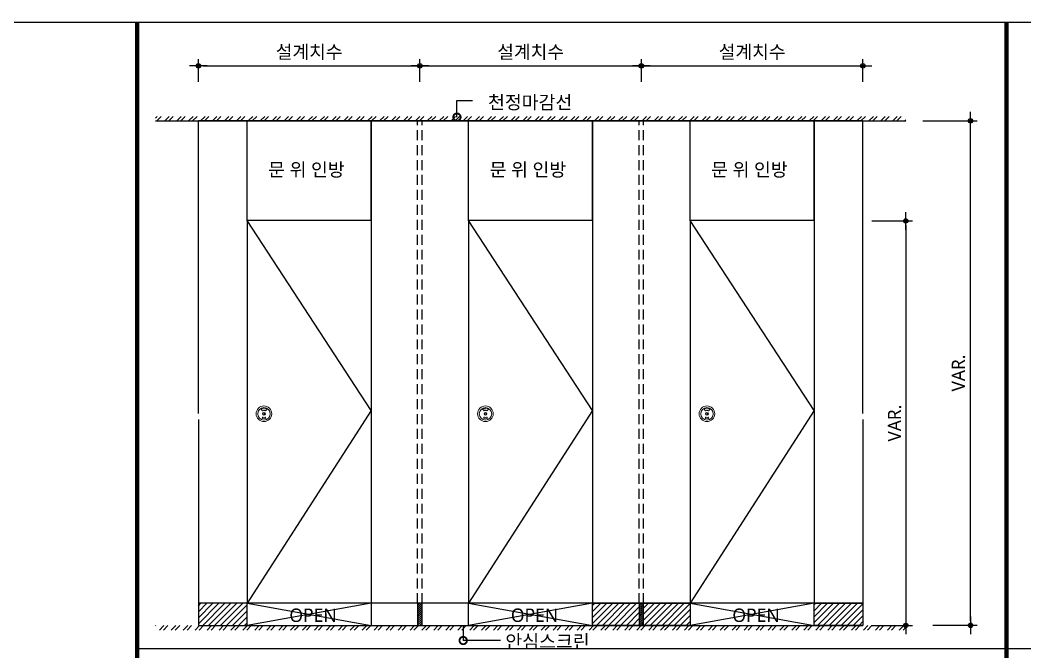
# Model space of a CAD drawing. Extents: x -255 to 8105, y -176 to 5714.
# Drawn here: x 2221 to 4489, y 4116 to 5543 of the extents above; entities that cross this region are included whole.
import ezdxf
from ezdxf.enums import TextEntityAlignment as Align

# ---------------------------------------------------------------- set-up
doc = ezdxf.new("R2010")
doc.units = 0
doc.header["$LTSCALE"] = 30
doc.linetypes.add('HIDDEN', pattern=[0.375, 0.25, -0.125])
doc.layers.get('0').update_dxf_attribs({"linetype": 'CONTINUOUS'})
doc.layers.get('DEFPOINTS').update_dxf_attribs({"linetype": 'CONTINUOUS'})
for name, color, linetype in [('DIM', 7, 'CONTINUOUS'), ('HAT', 8, 'CONTINUOUS'), ('HID', 9, 'HIDDEN'), ('문자', 3, 'CONTINUOUS'), ('부자재', 4, 'CONTINUOUS'), ('잠금쇠(회전형)', 4, 'CONTINUOUS'), ('치수', 1, 'CONTINUOUS'), ('판넬', 2, 'CONTINUOUS'), ('해치', 8, 'CONTINUOUS')]:
    doc.layers.add(name, color=color, linetype=linetype)
doc.styles.add('HDW', font='gulim.ttc')
doc.styles.add('돋움', font='malgun.ttf')
doc.dimstyles.new('10', dxfattribs={"dimscale": 10, "dimtxt": 3, "dimasz": 1, "dimexe": 1.5, "dimexo": 2, "dimgap": 1, "dimtad": 1, "dimdec": 0, "dimlunit": 6, "dimtxsty": '돋움', "dimblk": 'DIMDOT', "dimcen": -1, "dimdle": 1.5, "dimclrt": 3, "dimazin": 3, "dimtfac": 1, "dimtdec": 0, "dimtix": 1, "dimtmove": 2, "dimatfit": 3, "dimldrblk": 'DIMDOT', "dimarcsym": 0})

# ---------------------------------------------------------------- blocks, each defined once
blk = doc.blocks.new('DIMDOT')
at = {"linetype": 'Continuous'}
blk.add_line((-2, 0), (2, 0), dxfattribs=at)
for radius in [0.5, 0.25]:
    blk.add_circle((0, 0), radius, dxfattribs=at)
blk = doc.blocks.new('*D555')
at = {"layer": 'DEFPOINTS', "color": 0}
for p in [(40757.5, -1321.1), (40257.5, -1377.4), (40757.5, -1377.4)]:
    blk.add_point(p, dxfattribs=at)
at = {"layer": 'DIM', "color": 0, "lineweight": -2, "ltscale": 10}
for p, q in [((40257.5, -1357.4), (40257.5, -1306.1)), ((40757.5, -1357.4), (40757.5, -1306.1)), ((40267.5, -1321.1), (40747.5, -1321.1))]:
    blk.add_line(p, q, dxfattribs=at)
at = {"layer": 'DIM', "color": 0, "lineweight": -2, "xscale": 10, "yscale": 10, "zscale": 10, "rotation": 180}
blk.add_blockref('DIMDOT', (40257.5, -1321.1), dxfattribs=at)
at = {"layer": 'DIM', "color": 0, "lineweight": -2, "xscale": 10, "yscale": 10, "zscale": 10}
blk.add_blockref('DIMDOT', (40757.5, -1321.1), dxfattribs=at)
at = {"layer": 'DIM', "color": 3, "insert": (40507.5, -1291.4), "char_height": 30, "attachment_point": 5, "style": '돋움'}
blk.add_mtext('설계치수', dxfattribs=at)
blk = doc.blocks.new('*D556')
at = {"layer": 'DEFPOINTS', "color": 0}
for p in [(41257.5, -1321.1), (40757.5, -1377.4), (41257.5, -1377.4)]:
    blk.add_point(p, dxfattribs=at)
at = {"layer": 'DIM', "color": 0, "lineweight": -2, "ltscale": 10}
for p, q in [((40757.5, -1357.4), (40757.5, -1306.1)), ((41257.5, -1357.4), (41257.5, -1306.1)), ((40767.5, -1321.1), (41247.5, -1321.1))]:
    blk.add_line(p, q, dxfattribs=at)
at = {"layer": 'DIM', "color": 0, "lineweight": -2, "xscale": 10, "yscale": 10, "zscale": 10, "rotation": 180}
blk.add_blockref('DIMDOT', (40757.5, -1321.1), dxfattribs=at)
at = {"layer": 'DIM', "color": 0, "lineweight": -2, "xscale": 10, "yscale": 10, "zscale": 10}
blk.add_blockref('DIMDOT', (41257.5, -1321.1), dxfattribs=at)
at = {"layer": 'DIM', "color": 3, "insert": (41007.5, -1291.4), "char_height": 30, "attachment_point": 5, "style": '돋움'}
blk.add_mtext('설계치수', dxfattribs=at)
blk = doc.blocks.new('*D557')
at = {"layer": 'DEFPOINTS', "color": 0}
for p in [(41757.5, -1321.1), (41257.5, -1377.4), (41757.5, -1377.4)]:
    blk.add_point(p, dxfattribs=at)
at = {"layer": 'DIM', "color": 0, "lineweight": -2, "ltscale": 10}
for p, q in [((41257.5, -1357.4), (41257.5, -1306.1)), ((41757.5, -1357.4), (41757.5, -1306.1)), ((41267.5, -1321.1), (41747.5, -1321.1))]:
    blk.add_line(p, q, dxfattribs=at)
at = {"layer": 'DIM', "color": 0, "lineweight": -2, "xscale": 10, "yscale": 10, "zscale": 10, "rotation": 180}
blk.add_blockref('DIMDOT', (41257.5, -1321.1), dxfattribs=at)
at = {"layer": 'DIM', "color": 0, "lineweight": -2, "xscale": 10, "yscale": 10, "zscale": 10}
blk.add_blockref('DIMDOT', (41757.5, -1321.1), dxfattribs=at)
at = {"layer": 'DIM', "color": 3, "insert": (41507.5, -1291.4), "char_height": 30, "attachment_point": 5, "style": '돋움'}
blk.add_mtext('설계치수', dxfattribs=at)
blk = doc.blocks.new('*D558')
at = {"layer": 'DEFPOINTS', "color": 0}
for p in [(41757.5, -1671.5), (41757.5, -2585.3), (41854.4, -2585.3)]:
    blk.add_point(p, dxfattribs=at)
at = {"layer": 'DIM', "color": 0, "lineweight": -2, "ltscale": 10}
for p, q in [((41777.5, -1671.5), (41869.4, -1671.5)), ((41854.4, -1681.5), (41854.4, -2575.3)), ((41777.5, -2585.3), (41869.4, -2585.3))]:
    blk.add_line(p, q, dxfattribs=at)
at = {"layer": 'DIM', "color": 0, "lineweight": -2, "xscale": 10, "yscale": 10, "zscale": 10}
for p, rotation in [((41854.4, -1671.5), 90), ((41854.4, -2585.3), 270)]:
    blk.add_blockref('DIMDOT', p, dxfattribs=dict(at, rotation=rotation))
at = {"layer": 'DIM', "color": 3, "insert": (41829.2, -2128.4), "char_height": 30, "attachment_point": 5, "rotation": 90, "style": '돋움'}
blk.add_mtext('VAR.', dxfattribs=at)
blk = doc.blocks.new('_DOTSMALL')
at = {"color": 0, "linetype": 'ByBlock', "const_width": 0.5}
blk.add_lwpolyline([(-0.0625, 0, 1), (0.0625, 0, 1)], format="xyb", close=True, dxfattribs=at)
blk = doc.blocks.new('A$C63EC304E')
at = {"layer": '치수', "color": 1, "xscale": 2.5, "yscale": 2.5, "zscale": 2.5, "rotation": 234.3098741996962}
blk.add_blockref('_DOTSMALL', (0.31, 0.31), dxfattribs=at)
blk = doc.blocks.new('A$C2BC9653E')
at = {"layer": '치수', "xscale": 0.3333333333333333, "yscale": 0.3333333333333333, "zscale": 0.3333333333333333}
blk.add_blockref('A$C63EC304E', (0, 0), dxfattribs=at)
blk = doc.blocks.new('A$C7FC71301')
at = {"layer": '치수', "rotation": 180}
blk.add_blockref('A$C2BC9653E', (0.208, 0.208), dxfattribs=at)
blk = doc.blocks.new('A$C4A20372B')
at = {"layer": '치수'}
blk.add_blockref('A$C7FC71301', (0, 0), dxfattribs=at)
blk = doc.blocks.new('A$C566469F5')
at = {"layer": '치수'}
blk.add_blockref('A$C4A20372B', (0, 0), dxfattribs=at)
blk = doc.blocks.new('A$C7E317CD4')
at = {"layer": '해치', "xscale": 2, "yscale": 2, "zscale": 2}
blk.add_blockref('A$C566469F5', (0, 0), dxfattribs=at)
blk = doc.blocks.new('A$C601D7F27')
at = {"layer": '치수'}
blk.add_blockref('A$C7E317CD4', (0, 0), dxfattribs=at)
blk = doc.blocks.new('A$C38802C08')
at = {"layer": '치수'}
blk.add_blockref('A$C601D7F27', (0, 0), dxfattribs=at)
blk = doc.blocks.new('*D581')
at = {"layer": 'DEFPOINTS', "color": 0}
for p in [(41873.2, -1445.3), (42000.6, -1445.3), (41895.7, -2585.1)]:
    blk.add_point(p, dxfattribs=at)
at = {"layer": 'DIM', "color": 0, "lineweight": -2, "ltscale": 10}
for p, q in [((41893.2, -1445.3), (42015.6, -1445.3)), ((42000.6, -2575.1), (42000.6, -1455.3)), ((41915.7, -2585.1), (42015.6, -2585.1))]:
    blk.add_line(p, q, dxfattribs=at)
at = {"layer": 'DIM', "color": 0, "lineweight": -2, "xscale": 10, "yscale": 10, "zscale": 10}
for p, rotation in [((42000.6, -1445.3), 90), ((42000.6, -2585.1), 270)]:
    blk.add_blockref('DIMDOT', p, dxfattribs=dict(at, rotation=rotation))
at = {"layer": 'DIM', "color": 3, "insert": (41973.3, -2015.2), "char_height": 30, "attachment_point": 5, "rotation": 90, "style": '돋움'}
blk.add_mtext('VAR.', dxfattribs=at)
blk = doc.blocks.new('UNI-16', base_point=(37634, -6761))
h = blk.add_hatch()
h.set_pattern_fill('ANSI31', color=3, scale=3, angle=180)
h.set_pattern_definition([(225, (37575.794, -6937.005), (6.735192, -6.735192), [])])
h.paths.add_polyline_path([(40752.5, -2535.3), (40647.5, -2535.3), (40647.5, -2585.3), (40752.5, -2585.3)])
h.paths.add_polyline_path([(41252.5, -2535.3), (41147.5, -2535.3), (41147.5, -2585.3), (41252.5, -2585.3)])
h.paths.add_polyline_path([(41367.5, -2535.3), (41262.5, -2535.3), (41262.5, -2585.3), (41367.5, -2585.3)])
h.paths.add_polyline_path([(41647.5, -2535.3), (41757.5, -2535.3), (41757.5, -2585.3), (41647.5, -2585.3)])
h.paths.add_polyline_path([(40367.5, -2535.3), (40257.5, -2535.3), (40257.5, -2585.3), (40367.5, -2585.3)])
h.paths.add_polyline_path([(40752.5, -2535.3), (40647.5, -2535.3), (40647.5, -2585.3), (40752.5, -2585.3)])
h = blk.add_hatch()
h.set_pattern_fill('ANSI31', color=2, style=0)
h.set_pattern_definition([(45, (37575.7936, -6937.005), (-2.245064, 2.245064), [])])
h.paths.add_polyline_path([(40762.5, -2535.3), (40752.5, -2535.3), (40752.5, -2585.3), (40762.5, -2585.3)])
h = blk.add_hatch()
h.set_pattern_fill('ANSI31', color=2, style=0)
h.set_pattern_definition([(45, (38075.7936, -6937.005), (-2.245064, 2.245064), [])])
h.paths.add_polyline_path([(41262.5, -2535.3), (41252.5, -2535.3), (41252.5, -2585.3), (41262.5, -2585.3)])
at = {"layer": 'HAT'}
h = blk.add_hatch(dxfattribs=at)
h.set_pattern_fill('ANSI32', color=256, scale=2, style=0)
h.set_pattern_definition([(45, (28921.424, -7078.481), (-13.470384, 13.470384), []), (45, (28930.404, -7078.481), (-13.470384, 13.470384), [])])
h.paths.add_polyline_path([(40160.8, -1435.5), (41854.4, -1435.5), (41854.4, -1445.5), (40160.8, -1445.5)])
h = blk.add_hatch(dxfattribs=at)
h.set_pattern_fill('ANSI32', color=256, scale=2, style=0)
h.set_pattern_definition([(45, (28921.424, -6896.501), (-13.470384, 13.470384), []), (45, (28930.404, -6896.501), (-13.470384, 13.470384), [])])
h.paths.add_polyline_path([(40160.8, -2595.8), (41854.4, -2595.8), (41854.4, -2585.8), (40160.8, -2585.8)])
at = {"color": 2}
for p, q in [((40160.8, -1445.5), (41854.4, -1445.5)), ((40647.5, -2535.3), (40647.5, -2585.3)), ((40752.5, -2535.3), (40752.5, -2585.3)), ((41252.5, -2535.3), (41252.5, -2585.3)), ((41367.5, -2535.3), (41367.5, -2585.3))]:
    blk.add_line(p, q, dxfattribs=at)
for p, q in [((40257.5, -2106.6), (40257.5, -1445.5)), ((41757.5, -2106.6), (41757.5, -1445.5)), ((40257.5, -2120.4), (40257.5, -2585.3)), ((41757.5, -2120.4), (41757.5, -2585.3)), ((40257.5, -2585.3), (41757.5, -2585.3))]:
    blk.add_line(p, q)
at = {"color": 8}
blk.add_line((40119.3, -2637.1), (43467.1, -2637.1), dxfattribs=at)
at = {"color": 2}
for points in [[(37634.4, -1222.8), (44886.8, -1222.8), (44886.8, -6761.2), (37634.4, -6761.2)], [(37634.4, -1222.8), (44886.8, -1222.8), (44886.8, -6761.2), (37634.4, -6761.2)], [(37634.4, -1222.8), (45616.4, -1222.8), (45616.4, -6761.2), (37634.4, -6761.2)], [(40367.5, -1445.5), (40647.5, -1445.5), (40647.5, -1670.3), (40367.5, -1670.3)], [(40867.5, -1445.5), (41147.5, -1445.5), (41147.5, -1670.3), (40867.5, -1670.3)], [(41367.5, -1445.5), (41647.5, -1445.5), (41647.5, -1670.3), (41367.5, -1670.3)], [(40367.5, -2535.3), (40257.5, -2535.3), (40257.5, -2585.3), (40367.5, -2585.3)], [(40867.5, -2535.3), (40647.5, -2535.3), (40647.5, -2585.3), (40867.5, -2585.3)], [(40762.5, -2535.3), (40752.5, -2535.3), (40752.5, -2585.3), (40762.5, -2585.3)], [(41147.5, -2535.3), (41367.5, -2535.3), (41367.5, -2585.3), (41147.5, -2585.3)], [(41262.5, -2535.3), (41252.5, -2535.3), (41252.5, -2585.3), (41262.5, -2585.3)], [(41647.5, -2535.3), (41757.5, -2535.3), (41757.5, -2585.3), (41647.5, -2585.3)]]:
    blk.add_lwpolyline(points, close=True, dxfattribs=at)
at = {"color": 8, "const_width": 10}
for points in [[(40119.3, -3992), (40119.3, -1222.8)], [(42081.9, -3992), (42081.9, -1222.8)]]:
    blk.add_lwpolyline(points, dxfattribs=at)
at = {"layer": 'HID', "ltscale": 3}
for p, q in [((40752.5, -2535.3), (40752.5, -1445.4)), ((40762.5, -2535.3), (40762.5, -1445.4)), ((41252.5, -2535.3), (41252.5, -1446.1)), ((41262.5, -2535.3), (41262.5, -1445.5))]:
    blk.add_line(p, q, dxfattribs=at)
at = {"layer": 'HID'}
for p, q in [((40752.5, -1445.5), (40762.5, -1445.5)), ((41252.5, -1445.5), (41262.5, -1445.5))]:
    blk.add_line(p, q, dxfattribs=at)
at = {"layer": '부자재', "color": 3}
blk.add_line((41757.5, -1445.5), (40257.5, -1445.5), dxfattribs=at)
blk.add_line((41757.5, -1445.5), (40257.5, -1445.5), dxfattribs=at)
at = {"layer": '잠금쇠(회전형)', "linetype": 'Continuous', "lineweight": 15}
for p, q in [((40398.9, -2096.6), (40402.6, -2100.5)), ((40404.1, -2104.3), (40404.1, -2110)), ((40406.8, -2104.3), (40406.8, -2110.1)), ((40412.6, -2096.6), (40409, -2100.5)), ((40898.9, -2096.6), (40902.6, -2100.5)), ((40904.1, -2104.3), (40904.1, -2110)), ((40906.8, -2104.3), (40906.8, -2110.1)), ((40912.6, -2096.6), (40909, -2100.5)), ((41398.9, -2096.6), (41402.6, -2100.5)), ((41404.1, -2104.3), (41404.1, -2110)), ((41406.8, -2104.3), (41406.8, -2110.1)), ((41412.6, -2096.6), (41409, -2100.5)), ((40402.2, -2115.8), (40401.8, -2116.9)), ((40409.4, -2115.8), (40409.8, -2116.9)), ((40902.2, -2115.8), (40901.8, -2116.9)), ((40909.4, -2115.8), (40909.8, -2116.9)), ((41402.2, -2115.8), (41401.8, -2116.9)), ((41409.4, -2115.8), (41409.8, -2116.9))]:
    blk.add_line(p, q, dxfattribs=at)
for centre, radius in [((40405.5, -2107.2), 17.6), ((40405.5, -2107.2), 14.1), ((40405.5, -2107.2), 3.21), ((40905.5, -2107.2), 17.6), ((40905.5, -2107.2), 14.1), ((40905.5, -2107.2), 3.21), ((41405.5, -2107.2), 17.6), ((41405.5, -2107.2), 14.1), ((41405.5, -2107.2), 3.21)]:
    blk.add_circle(centre, radius, dxfattribs=at)
for centre, radius, start, end in [((40405.8, -2108.9), 14.1, 61.0478, 118.9522), ((40405.8, -2106.6), 6.81, 61.8696, 118.1304), ((40905.8, -2108.9), 14.1, 61.0478, 118.9522), ((40905.8, -2106.6), 6.81, 61.8696, 118.1304), ((41405.8, -2108.9), 14.1, 61.0478, 118.9522), ((41405.8, -2106.6), 6.81, 61.8696, 118.1304), ((40402.7, -2117.2), 0.98, 160.8571, 255.4685), ((40403.1, -2116.1), 0.98, 72.2332, 160.8571), ((40405.8, -2105.4), 13.2, 255.4685, 284.5315), ((40405.8, -2107.8), 7.75, 252.2332, 287.7668), ((40408.4, -2116.1), 0.98, 19.1429, 107.7668), ((40408.8, -2117.2), 0.98, 284.5315, 19.1429), ((40902.7, -2117.2), 0.98, 160.8571, 255.4685), ((40903.1, -2116.1), 0.98, 72.2332, 160.8571), ((40905.8, -2105.4), 13.2, 255.4685, 284.5315), ((40905.8, -2107.8), 7.75, 252.2332, 287.7668), ((40908.4, -2116.1), 0.98, 19.1429, 107.7668), ((40908.8, -2117.2), 0.98, 284.5315, 19.1429), ((41402.7, -2117.2), 0.98, 160.8571, 255.4685), ((41403.1, -2116.1), 0.98, 72.2332, 160.8571), ((41405.8, -2105.4), 13.2, 255.4685, 284.5315), ((41405.8, -2107.8), 7.75, 252.2332, 287.7668), ((41408.4, -2116.1), 0.98, 19.1429, 107.7668), ((41408.8, -2117.2), 0.98, 284.5315, 19.1429)]:
    blk.add_arc(centre, radius, start, end, dxfattribs=at)
at = {"layer": '치수'}
for p, q in [((40841.2, -1436.9), (40841.2, -1399.8)), ((40841.2, -1399.8), (40876.3, -1399.8)), ((40647.5, -2099.9), (40367.5, -1670.3)), ((41147.5, -2099.9), (40867.5, -1670.3)), ((41647.5, -2099.9), (41367.5, -1670.3)), ((40647.5, -2099.9), (40367.5, -2535.3)), ((41147.5, -2099.9), (40867.5, -2535.3)), ((41647.5, -2099.9), (41367.5, -2535.3)), ((40367.5, -2535.3), (40647.5, -2585.3)), ((40647.5, -2535.3), (40367.5, -2585.3)), ((40867.5, -2535.3), (41147.5, -2585.3)), ((41147.5, -2535.3), (40867.5, -2585.3)), ((41367.5, -2535.3), (41647.5, -2585.3)), ((41647.5, -2535.3), (41367.5, -2585.3)), ((40855.4, -2585.3), (40855.4, -2619.5)), ((40939.5, -2619.5), (40855.4, -2619.5))]:
    blk.add_line(p, q, dxfattribs=at)
at = {"layer": '판넬', "color": 3}
for p, q in [((40367.5, -1670.3), (40367.5, -1445.5)), ((40367.5, -1635.3), (40367.5, -1445.5)), ((40647.5, -1670.3), (40647.5, -1445.5)), ((40867.5, -1670.3), (40867.5, -1445.5)), ((41147.5, -1670.3), (41147.5, -1445.5)), ((41367.5, -1670.3), (41367.5, -1445.5)), ((41647.5, -1670.3), (41647.5, -1445.5)), ((40367.5, -2535.3), (40257.5, -2535.3)), ((40867.5, -2535.3), (40647.5, -2535.3)), ((40867.5, -2535.3), (40767.5, -2535.3)), ((41367.5, -2535.3), (41147.5, -2535.3)), ((41757.5, -2535.3), (41647.5, -2535.3))]:
    blk.add_line(p, q, dxfattribs=at)
at = {"layer": '판넬'}
for p, q in [((40367.5, -1670.3), (40367.5, -2535.3)), ((40647.5, -1670.3), (40367.5, -1670.3)), ((40647.5, -1670.3), (40647.5, -2492.2)), ((40867.5, -1670.3), (40867.5, -2535.3)), ((41147.5, -1670.3), (40867.5, -1670.3)), ((41147.5, -1670.3), (41147.5, -1682.7)), ((41647.5, -1670.3), (41367.5, -1670.3)), ((41367.5, -1670.3), (41367.5, -2535.3)), ((41647.5, -1670.3), (41647.5, -1682.7)), ((41147.5, -1682.7), (41147.5, -2492.2)), ((41647.5, -1682.7), (41647.5, -2492.2)), ((40647.5, -2492.2), (40647.5, -2535.3)), ((41147.5, -2492.2), (41147.5, -2535.3)), ((41647.5, -2492.2), (41647.5, -2535.3)), ((40647.5, -2535.3), (40367.5, -2535.3)), ((41147.5, -2535.3), (40867.5, -2535.3)), ((41647.5, -2535.3), (41367.5, -2535.3))]:
    blk.add_line(p, q, dxfattribs=at)
at = {"layer": '판넬', "color": 4}
blk.add_line((41367.5, -2535.3), (41267.5, -2535.3), dxfattribs=at)
at = {"layer": '해치', "xscale": -20, "yscale": 20, "zscale": 20, "rotation": 180}
blk.add_blockref('A$C38802C08', (40837, -1432.9), dxfattribs=at)
at = {"layer": '해치', "xscale": -20, "yscale": 20, "zscale": 20}
blk.add_blockref('A$C38802C08', (40859.5, -2623.6), dxfattribs=at)
at = {"layer": '문자', "style": '돋움'}
for s, p in [('천정마감선', (41006.4, -1403.2)), ('문 위 인방', (40501.4, -1555.3)), ('문 위 인방', (41001.4, -1555.3)), ('문 위 인방', (41501.4, -1555.3)), ('OPEN', (40516.3, -2562.3)), ('OPEN', (41016.3, -2562.3)), ('OPEN', (41516.3, -2562.3)), ('안심스크린', (41045.6, -2621.2))]:
    blk.add_text(s, height=30.34, dxfattribs=at).set_placement(p, align=Align.MIDDLE)
at = {"layer": '잠금쇠(회전형)', "linetype": 'Continuous', "lineweight": 15, "style": 'HDW', "width": 0.659278}
for p, p2 in [((40402.6, -2098.6), (40408.8, -2098.6)), ((40902.6, -2098.6), (40908.8, -2098.6)), ((41402.6, -2098.6), (41408.8, -2098.6))]:
    blk.add_text('사용중', height=2.3, dxfattribs=at).set_placement(p, p2, align=Align.FIT)
at = {"layer": 'DIM', "ltscale": 10}
for base, p1, p2, picture, middle in [((40757.5, -1321.1), (40257.5, -1377.4), (40757.5, -1377.4), '*D555', (40507.5, -1291.4)), ((41257.5, -1321.1), (40757.5, -1377.4), (41257.5, -1377.4), '*D556', (41007.5, -1291.4)), ((41757.5, -1321.1), (41257.5, -1377.4), (41757.5, -1377.4), '*D557', (41507.5, -1291.4))]:
    dim = blk.add_linear_dim(base=base, p1=p1, p2=p2, text='설계치수', dimstyle='10', override={"dimtxsty": '돋움'}, dxfattribs=at)
    dim.commit()
    dim.dimension.update_dxf_attribs({"geometry": picture, "text_midpoint": middle})
dim = blk.add_linear_dim(base=(42000.6, -1445.3), p1=(41895.7, -2585.1), p2=(41873.2, -1445.3), angle=90, text='VAR.', dimstyle='10', dxfattribs=at)
dim.commit()
dim.dimension.update_dxf_attribs({"geometry": '*D581', "text_midpoint": (41973.3, -2015.2), "dimtype": 160})
dim = blk.add_linear_dim(base=(41854.4, -2585.3), p1=(41757.5, -1671.5), p2=(41757.5, -2585.3), angle=90, text='VAR.', dimstyle='10', override={"dimtxt": 3, "dimtxsty": '돋움'}, dxfattribs=at)
dim.commit()
dim.dimension.update_dxf_attribs({"geometry": '*D558', "text_midpoint": (41829.2, -2128.4)})

msp = doc.modelspace()

# ---------------------------------------------------------------- block references
msp.add_blockref('UNI-16', (0, 0))

doc.saveas('drawing.dxf')
